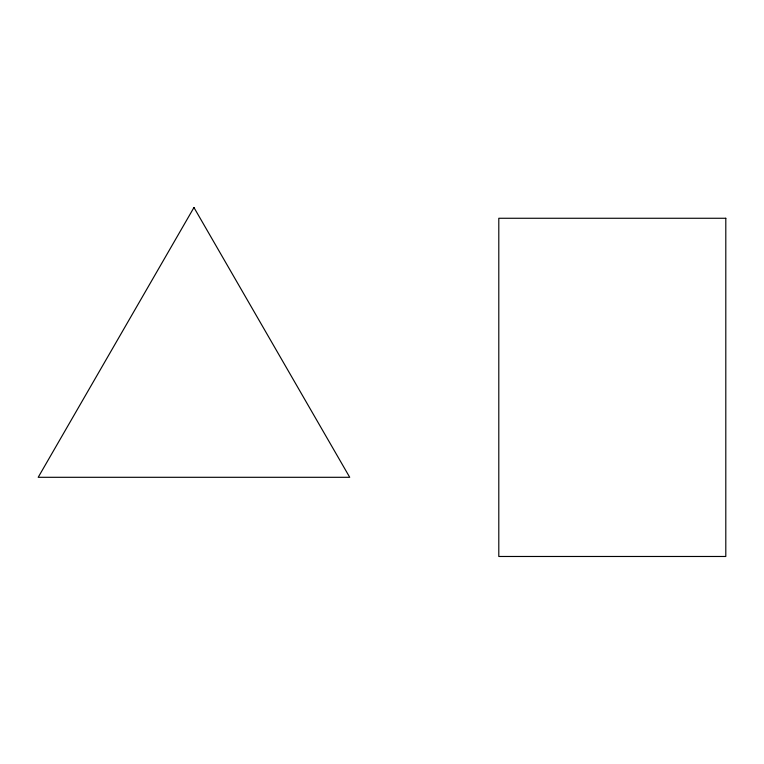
<?xml version="1.0" encoding="UTF-8"?>
<svg xmlns="http://www.w3.org/2000/svg" width="764" height="764" viewBox="0 0 764 764"><rect width="100%" height="100%" fill="white"/><g stroke="black" fill="none" stroke-linecap="round" stroke-linejoin="round"><path stroke-width="1.15" d="M193.96 207.522L38.2 477.299L349.721 477.299L193.96 207.522M725.8 218.265L498.796 218.265L498.796 556.479L725.8 556.479L725.8 218.265"/></g></svg>
